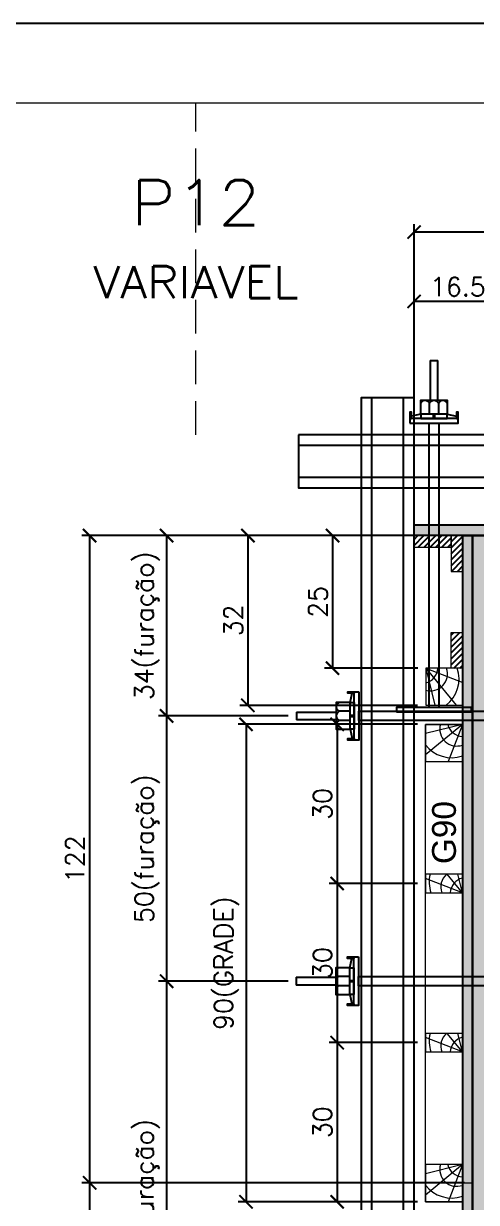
# Model space of a CAD drawing. Extents: x -23436 to 4767, y -3862 to 10024.
# Drawn here: x -16768.5 to -16597.5, y 87.8 to 532.3 of the extents above; entities that cross this region are included whole.
import ezdxf
from ezdxf.enums import TextEntityAlignment as Align

# ---------------------------------------------------------------- set-up
doc = ezdxf.new("R2010")
doc.units = 0
doc.header["$PDMODE"] = 2
doc.header["$PDSIZE"] = 10
doc.linetypes.add('CABLIN', pattern=[0.35, 0.25, -0.1])
doc.linetypes.add('HIDDEN', pattern=[9.525, 6.35, -3.175])
doc.layers.get('0').update_dxf_attribs({"lineweight": 13})
doc.layers.get('Defpoints').update_dxf_attribs({"lineweight": 13})
for name, color, linetype in [('Barra de Ancoragem', 20, 'Continuous'), ('CHAPA', 1, 'Continuous'), ('Concreto', 250, 'HIDDEN'), ('Cota', 4, 'Continuous'), ('Cota Seção (2x)', 4, 'Continuous'), ('Hachura', 252, 'CABLIN'), ('MB Logo', 254, 'Continuous'), ('Painéis', 30, 'Continuous'), ('Perfil Metálico', 224, 'Continuous'), ('Texto de Titulo', 7, 'Continuous'), ('Texto Qtd Sarr', 242, 'Continuous'), ('TEXTO_GERAL', 7, 'Continuous')]:
    doc.layers.add(name, color=color, linetype=linetype)
for name, color, linetype, lineweight in [('contorno de painel', 7, 'Continuous', 13), ('cotas', 4, 'Continuous', 13), ('FOLHA MB', 7, 'Continuous', 13), ('Madeira', 100, 'Continuous', 13), ('sarrafo', 93, 'Continuous', 13), ('Texto Seção', 7, 'Continuous', 15)]:
    doc.layers.add(name, color=color, linetype=linetype, lineweight=lineweight)
doc.layers.add('Laje_Perimetro', color=7, linetype='Continuous', plot=False)
doc.styles.add('ROMANS', font='romans.shx')
doc.styles.add('SANSSERIF', font='sas_____.pfb')
doc.dimstyles.new('COTA SECAO', dxfattribs={"dimtxt": 7, "dimasz": 5, "dimexe": 3, "dimexo": 3, "dimgap": 2, "dimtad": 3, "dimdec": 1, "dimlfac": 0.5, "dimzin": 12, "dimdsep": 46, "dimtxsty": 'ROMANS', "dimblk": 'ARCHTICK', "dimcen": 0, "dimclrd": 4, "dimclre": 4, "dimclrt": 1, "dimadec": 1, "dimazin": 3, "dimtfac": 1, "dimtdec": 1, "dimtmove": 0, "dimatfit": 3, "dimldrblk": 'OBLIQUE', "dimfxl": 0, "dimtolj": 1, "dimtzin": 12, "dimarcsym": 0})
doc.dimstyles.new('SECÇÃO 2', dxfattribs={"dimtxt": 7, "dimasz": 6, "dimexe": 0.18, "dimexo": 2, "dimgap": -4, "dimtad": 3, "dimdec": 1, "dimlfac": 0.5, "dimzin": 12, "dimdsep": 46, "dimtxsty": 'ROMANS', "dimblk": 'ARCHTICK', "dimcen": 0.09, "dimse1": 1, "dimse2": 1, "dimsd1": 1, "dimsd2": 1, "dimclrd": 180, "dimclre": 5, "dimclrt": 1, "dimadec": 0, "dimazin": 3, "dimtfac": 1, "dimtdec": 1, "dimtofl": 0, "dimtmove": 0, "dimatfit": 3, "dimldrblk": 'ARCHTICK', "dimfxl": 0, "dimtolj": 1, "dimtzin": 0, "dimarcsym": 0})

# ---------------------------------------------------------------- blocks, each defined once
blk = doc.blocks.new('A$C169d8357')
at = {"layer": 'FOLHA MB', "color": 1}
for points in [[(0, 1199.94), (0, 149.94), (1485.02, 149.94), (1485.02, 1199.94)], [(70, 1169.94), (70, 179.94), (1455.02, 179.94), (1455.02, 1169.94)]]:
    blk.add_lwpolyline(points, close=True, dxfattribs=at)
blk = doc.blocks.new('titulo1')
at = {"layer": 'Defpoints', "color": 252, "linetype": 'HIDDEN', "ltscale": 2}
blk.add_line((0, 0), (0, 125), dxfattribs=at)
at = {"layer": 'Defpoints', "style": 'ROMANS', "oblique": 15}
blk.add_attdef('FOLHA', text='', height=10, dxfattribs=at).set_placement((0, 15.58), align=Align.MIDDLE_CENTER)
at = {"layer": 'Texto Qtd Sarr', "color": 3, "style": 'ROMANS', "oblique": 15}
for tag, height, p in [('TITULO', 17, (0, 71.45)), ('SEÇÃO', 12, (0, 41.55))]:
    blk.add_attdef(tag, text='', height=height, dxfattribs=at).set_placement(p, align=Align.MIDDLE_CENTER)
blk = doc.blocks.new('ERTYERTYUYTURTYUTRYU')
at = {"layer": 'Barra de Ancoragem'}
for p, q in [((8963.33, 10873.8), (8963.33, 10855.54)), ((8964.88, 10869.68), (8964.1, 10873.21)), ((8985.14, 10863.2), (8985.14, 10866.14)), ((8964.88, 10859.66), (8964.1, 10856.13))]:
    blk.add_line(p, q, dxfattribs=at)
at = {"layer": 'Barra de Ancoragem', "flags": 128}
for points in [[(8961.54, 10855.54), (8961.54, 10873.8), (8963.33, 10873.8), (8963.33, 10855.54)], [(8963.33, 10873.8), (8965.7, 10873.8), (8965.7, 10873.21), (8963.33, 10873.21)], [(8963.33, 10869.68), (8964.88, 10869.68), (8964.88, 10859.66), (8963.33, 10859.66)], [(8963.33, 10856.13), (8965.7, 10856.13), (8965.7, 10855.54), (8963.33, 10855.54)]]:
    blk.add_lwpolyline(points, close=True, dxfattribs=at)
for points in [[(8964.88, 10859.66), (8970.14, 10859.66), (8970.14, 10869.68), (8964.88, 10869.68)], [(8985.14, 10863.2), (8970.14, 10863.2), (8970.14, 10866.14), (8985.14, 10866.14)], [(8964.88, 10864.37), (8963.33, 10864.37), (8963.33, 10864.96), (8964.88, 10864.96), (8964.88, 10864.37), (8964.88, 10864.96)]]:
    blk.add_lwpolyline(points, dxfattribs=at)
for points in [[(8964.88, 10866.44), (8968.96, 10866.44, 0.729796), (8968.96, 10869.68, 0.729796)], [(8964.88, 10862.9), (8968.96, 10862.9, 0.666667), (8968.96, 10866.44, 0.666667)]]:
    blk.add_lwpolyline(points, format="xyb", dxfattribs=at)
at = {"layer": 'Barra de Ancoragem'}
blk.add_arc((8968.44, 10861.28), 1.7, 287.7564, 72.2436, dxfattribs=at)
blk = doc.blocks.new('*D5419')
at = {"layer": 'contorno de painel', "color": 180, "lineweight": -2, "transparency": 16777216}
for p, q in [((-16581.33, 69.61), (-16596.33, 69.61)), ((-16596.33, 69.61), (-16596.33, 43.61)), ((-16581.33, 43.61), (-16581.33, 69.61)), ((-16596.33, 43.61), (-16581.33, 43.61))]:
    blk.add_line(p, q, dxfattribs=at)
at = {"layer": 'Defpoints', "color": 0, "transparency": 16777216}
for p in [(-16599.08, 339.24), (-16599.08, -156.76), (-16577.33, -156.76)]:
    blk.add_point(p, dxfattribs=at)
at = {"layer": 'contorno de painel', "color": 1, "transparency": 16777216, "insert": (-16588.83, 56.61), "char_height": 7, "attachment_point": 5, "rotation": 90, "style": 'ROMANS'}
blk.add_mtext('\\A1;248', dxfattribs=at)
blk = doc.blocks.new('_ArchTick')
at = {"color": 0, "linetype": 'ByBlock', "const_width": 0.15}
blk.add_lwpolyline([(-0.5, -0.5), (0.5, 0.5)], dxfattribs=at)
blk = doc.blocks.new('*D5421')
at = {"layer": 'contorno de painel', "color": 180, "lineweight": -2, "transparency": 16777216}
for p, q in [((-16414.56, 320.24), (-16440.56, 320.24)), ((-16440.56, 320.24), (-16440.56, 305.24)), ((-16414.56, 305.24), (-16414.56, 320.24)), ((-16440.56, 305.24), (-16414.56, 305.24))]:
    blk.add_line(p, q, dxfattribs=at)
at = {"layer": 'Defpoints', "color": 0, "transparency": 16777216}
for p in [(-16599.08, 339.24), (-16599.08, 301.24), (-16129.08, 301.24)]:
    blk.add_point(p, dxfattribs=at)
at = {"layer": 'contorno de painel', "color": 1, "transparency": 16777216, "insert": (-16427.56, 312.74), "char_height": 7, "attachment_point": 5, "style": 'ROMANS'}
blk.add_mtext('\\A1;235', dxfattribs=at)
blk = doc.blocks.new('PONTALETE')
at = {"layer": 'Madeira'}
for q in [(2.71, 7), (7, 5.76), (7, 1.74)]:
    blk.add_line((0, 0), q, dxfattribs=at)
blk.add_lwpolyline([(0, 0), (7, 0), (7, 7), (0, 7)], close=True, dxfattribs=at)
for centre, radius, start, end in [((2.04, 0.06), 6.23, 37.2818, 109.0913), ((1.09, 0.9), 3.19, 343.603, 109.9847), ((-0.21, -0.78), 3.09, 14.6322, 86.0383)]:
    blk.add_arc(centre, radius, start, end, dxfattribs=at)
blk = doc.blocks.new('*D5424')
at = {"layer": 'Cota Seção (2x)', "color": 4, "lineweight": -2, "transparency": 16777216}
for p, q in [((-16624.08, 339.24), (-16654.84, 339.24)), ((-16651.84, 339.24), (-16651.84, 289.25)), ((-16619.68, 289.25), (-16654.84, 289.25))]:
    blk.add_line(p, q, dxfattribs=at)
at = {"layer": 'Defpoints', "color": 0, "transparency": 16777216}
for p in [(-16621.08, 339.24), (-16651.84, 289.25), (-16616.68, 289.25)]:
    blk.add_point(p, dxfattribs=at)
at = {"layer": 'Cota Seção (2x)', "color": 4, "lineweight": -2, "transparency": 16777216, "xscale": 5, "yscale": 5, "zscale": 5}
for p, rotation in [((-16651.84, 339.24), 90), ((-16651.84, 289.25), 270)]:
    blk.add_blockref('_ArchTick', p, dxfattribs=dict(at, rotation=rotation))
at = {"layer": 'Cota Seção (2x)', "color": 1, "transparency": 16777216, "insert": (-16657.34, 314.25), "char_height": 7, "attachment_point": 5, "rotation": 90, "style": 'ROMANS'}
blk.add_mtext('\\A1;25', dxfattribs=at)
blk = doc.blocks.new('_OBLIQUE')
at = {"color": 0, "linetype": 'ByBlock', "lineweight": -2}
for p, q in [((0, 0), (-1, 0)), ((-0.5, -0.5), (0.5, 0.5))]:
    blk.add_line(p, q, dxfattribs=at)
blk = doc.blocks.new('*D5483')
at = {"layer": 'Cota Seção (2x)', "color": 4, "lineweight": -2, "transparency": 16777216}
for p, q in [((-16621.08, 345.04), (-16621.08, 456.65)), ((-16351.08, 453.65), (-16621.08, 453.65)), ((-16351.08, 345.86), (-16351.08, 456.65))]:
    blk.add_line(p, q, dxfattribs=at)
at = {"layer": 'Defpoints', "color": 0, "transparency": 16777216}
for p in [(-16621.08, 453.65), (-16351.08, 342.86), (-16621.08, 342.04)]:
    blk.add_point(p, dxfattribs=at)
at = {"layer": 'Cota Seção (2x)', "color": 4, "lineweight": -2, "transparency": 16777216, "xscale": 5, "yscale": 5, "zscale": 5, "rotation": 180}
blk.add_blockref('_ArchTick', (-16621.08, 453.65), dxfattribs=at)
at = {"layer": 'Cota Seção (2x)', "color": 4, "lineweight": -2, "transparency": 16777216, "xscale": 5, "yscale": 5, "zscale": 5}
blk.add_blockref('_ArchTick', (-16351.08, 453.65), dxfattribs=at)
at = {"layer": 'Cota Seção (2x)', "color": 1, "transparency": 16777216, "insert": (-16486.08, 459.15), "char_height": 7, "attachment_point": 5, "style": 'ROMANS'}
blk.add_mtext('\\A1;135', dxfattribs=at)
blk = doc.blocks.new('*D5496')
at = {"layer": 'Cota', "color": 4, "lineweight": -2, "transparency": 16777216}
for p, q in [((-16621.08, 346.24), (-16621.08, 430.53)), ((-16588.08, 427.53), (-16621.08, 427.53)), ((-16588.08, 360.24), (-16588.08, 430.53))]:
    blk.add_line(p, q, dxfattribs=at)
at = {"layer": 'Defpoints', "color": 0, "transparency": 16777216}
for p in [(-16621.08, 427.53), (-16588.08, 357.24), (-16621.08, 343.24)]:
    blk.add_point(p, dxfattribs=at)
at = {"layer": 'Cota', "color": 4, "lineweight": -2, "transparency": 16777216, "xscale": 5, "yscale": 5, "zscale": 5, "rotation": 180}
blk.add_blockref('_ArchTick', (-16621.08, 427.53), dxfattribs=at)
at = {"layer": 'Cota', "color": 4, "lineweight": -2, "transparency": 16777216, "xscale": 5, "yscale": 5, "zscale": 5}
blk.add_blockref('_ArchTick', (-16588.08, 427.53), dxfattribs=at)
at = {"layer": 'Cota', "color": 1, "transparency": 16777216, "insert": (-16604.58, 433.03), "char_height": 7, "attachment_point": 5, "style": 'ROMANS'}
blk.add_mtext('\\A1;16.5', dxfattribs=at)
blk = doc.blocks.new('*D5505')
at = {"layer": 'Cota Seção (2x)', "color": 4, "lineweight": -2, "transparency": 16777216}
for p, q in [((-16602.08, 339.24), (-16746.54, 339.24)), ((-16743.54, 339.24), (-16743.54, 95.24)), ((-16602.08, 95.24), (-16746.54, 95.24))]:
    blk.add_line(p, q, dxfattribs=at)
at = {"layer": 'Defpoints', "color": 0, "transparency": 16777216}
for p in [(-16599.08, 339.24), (-16743.54, 95.24), (-16599.08, 95.24)]:
    blk.add_point(p, dxfattribs=at)
at = {"layer": 'Cota Seção (2x)', "color": 4, "lineweight": -2, "transparency": 16777216, "xscale": 5, "yscale": 5, "zscale": 5}
for p, rotation in [((-16743.54, 339.24), 90), ((-16743.54, 95.24), 270)]:
    blk.add_blockref('_ArchTick', p, dxfattribs=dict(at, rotation=rotation))
at = {"layer": 'Cota Seção (2x)', "color": 1, "transparency": 16777216, "insert": (-16749.04, 217.24), "char_height": 7, "attachment_point": 5, "rotation": 90, "style": 'ROMANS'}
blk.add_mtext('\\A1;122', dxfattribs=at)
blk = doc.blocks.new('*D5506')
at = {"layer": 'Cota Seção (2x)', "color": 4, "lineweight": -2, "transparency": 16777216}
for p, q in [((-16602.08, 95.24), (-16746.54, 95.24)), ((-16743.54, 95.24), (-16743.54, -156.76)), ((-16602.08, -156.76), (-16746.54, -156.76))]:
    blk.add_line(p, q, dxfattribs=at)
at = {"layer": 'Defpoints', "color": 0, "transparency": 16777216}
for p in [(-16599.08, 95.24), (-16743.54, -156.76), (-16599.08, -156.76)]:
    blk.add_point(p, dxfattribs=at)
at = {"layer": 'Cota Seção (2x)', "color": 4, "lineweight": -2, "transparency": 16777216, "xscale": 5, "yscale": 5, "zscale": 5}
for p, rotation in [((-16743.54, 95.24), 90), ((-16743.54, -156.76), 270)]:
    blk.add_blockref('_ArchTick', p, dxfattribs=dict(at, rotation=rotation))
at = {"layer": 'Cota Seção (2x)', "color": 1, "transparency": 16777216, "insert": (-16749.04, -30.76), "char_height": 7, "attachment_point": 5, "rotation": 90, "style": 'ROMANS'}
blk.add_mtext('\\A1;126', dxfattribs=at)
blk = doc.blocks.new('*D5508')
at = {"layer": 'Cota Seção (2x)', "color": 4, "lineweight": -2, "transparency": 16777216}
for p, q in [((-16624.22, 339.24), (-16686.81, 339.24)), ((-16683.81, 339.24), (-16683.81, 275.24)), ((-16619.82, 275.24), (-16686.81, 275.24))]:
    blk.add_line(p, q, dxfattribs=at)
at = {"layer": 'Defpoints', "color": 0, "transparency": 16777216}
for p in [(-16621.22, 339.24), (-16683.81, 275.24), (-16616.82, 275.24)]:
    blk.add_point(p, dxfattribs=at)
at = {"layer": 'Cota Seção (2x)', "color": 4, "lineweight": -2, "transparency": 16777216, "xscale": 5, "yscale": 5, "zscale": 5}
for p, rotation in [((-16683.81, 339.24), 90), ((-16683.81, 275.24), 270)]:
    blk.add_blockref('_ArchTick', p, dxfattribs=dict(at, rotation=rotation))
at = {"layer": 'Cota Seção (2x)', "color": 1, "transparency": 16777216, "insert": (-16689.31, 307.24), "char_height": 7, "attachment_point": 5, "rotation": 90, "style": 'ROMANS'}
blk.add_mtext('\\A1;32', dxfattribs=at)
blk = doc.blocks.new('*D5509')
at = {"layer": 'Cota Seção (2x)', "color": 4, "lineweight": -2, "transparency": 16777216}
for p, q in [((-16624.22, 339.24), (-16717.48, 339.24)), ((-16714.48, 339.24), (-16714.48, 271.24)), ((-16668.61, 271.24), (-16717.48, 271.24))]:
    blk.add_line(p, q, dxfattribs=at)
at = {"layer": 'Defpoints', "color": 0, "transparency": 16777216}
for p in [(-16621.22, 339.24), (-16714.48, 271.24), (-16665.61, 271.24)]:
    blk.add_point(p, dxfattribs=at)
at = {"layer": 'Cota Seção (2x)', "color": 4, "lineweight": -2, "transparency": 16777216, "xscale": 5, "yscale": 5, "zscale": 5}
for p, rotation in [((-16714.48, 339.24), 90), ((-16714.48, 271.24), 270)]:
    blk.add_blockref('_ArchTick', p, dxfattribs=dict(at, rotation=rotation))
at = {"layer": 'Cota Seção (2x)', "color": 1, "transparency": 16777216, "insert": (-16721.81, 305.24), "char_height": 7, "attachment_point": 5, "rotation": 90, "style": 'ROMANS'}
blk.add_mtext('\\A1;34(furação)', dxfattribs=at)
blk = doc.blocks.new('MEIO PONTALETE')
at = {"layer": 'Madeira'}
for q in [(2.71, 7), (3.5, 2.88), (3.5, 0.87)]:
    blk.add_line((0, 0), q, dxfattribs=at)
blk.add_lwpolyline([(0, 0), (3.5, 0), (3.5, 7), (0, 7)], close=True, dxfattribs=at)
for centre, radius, start, end in [((2.04, 0.06), 6.23, 76.4499, 109.0913), ((1.09, 0.9), 3.19, 40.9063, 109.9847), ((-0.21, -0.78), 3.09, 14.6322, 86.0383)]:
    blk.add_arc(centre, radius, start, end, dxfattribs=at)
blk = doc.blocks.new('*D5513')
at = {"layer": 'Cota Seção (2x)', "color": 4, "lineweight": -2, "transparency": 16777216}
for p, q in [((-16619.82, 268.08), (-16687.51, 268.08)), ((-16684.51, 268.08), (-16684.51, 88.08)), ((-16619.82, 88.08), (-16687.51, 88.08))]:
    blk.add_line(p, q, dxfattribs=at)
at = {"layer": 'Defpoints', "color": 0, "transparency": 16777216}
for p in [(-16616.82, 268.08), (-16684.51, 88.08), (-16616.82, 88.08)]:
    blk.add_point(p, dxfattribs=at)
at = {"layer": 'Cota Seção (2x)', "color": 4, "lineweight": -2, "transparency": 16777216, "xscale": 5, "yscale": 5, "zscale": 5}
for p, rotation in [((-16684.51, 268.08), 90), ((-16684.51, 88.08), 270)]:
    blk.add_blockref('_ArchTick', p, dxfattribs=dict(at, rotation=rotation))
at = {"layer": 'Cota Seção (2x)', "color": 1, "transparency": 16777216, "insert": (-16691.85, 178.08), "char_height": 7, "attachment_point": 5, "rotation": 90, "style": 'ROMANS'}
blk.add_mtext('\\A1;90(GRADE)', dxfattribs=at)
blk = doc.blocks.new('*D5514')
at = {"layer": 'Cota Seção (2x)', "color": 4, "lineweight": -2, "transparency": 16777216}
for p, q in [((-16619.82, 268.08), (-16653.11, 268.08)), ((-16650.11, 268.08), (-16650.11, 208.08)), ((-16619.82, 208.08), (-16653.11, 208.08))]:
    blk.add_line(p, q, dxfattribs=at)
at = {"layer": 'Defpoints', "color": 0, "transparency": 16777216}
for p in [(-16616.82, 268.08), (-16650.11, 208.08), (-16616.82, 208.08)]:
    blk.add_point(p, dxfattribs=at)
at = {"layer": 'Cota Seção (2x)', "color": 4, "lineweight": -2, "transparency": 16777216, "xscale": 5, "yscale": 5, "zscale": 5}
for p, rotation in [((-16650.11, 268.08), 90), ((-16650.11, 208.08), 270)]:
    blk.add_blockref('_ArchTick', p, dxfattribs=dict(at, rotation=rotation))
at = {"layer": 'Cota Seção (2x)', "color": 1, "transparency": 16777216, "insert": (-16655.61, 238.08), "char_height": 7, "attachment_point": 5, "rotation": 90, "style": 'ROMANS'}
blk.add_mtext('\\A1;30', dxfattribs=at)
blk = doc.blocks.new('*D5515')
at = {"layer": 'Cota Seção (2x)', "color": 4, "lineweight": -2, "transparency": 16777216}
for p, q in [((-16619.82, 208.08), (-16653.11, 208.08)), ((-16650.11, 208.08), (-16650.11, 148.08)), ((-16619.82, 148.08), (-16653.11, 148.08))]:
    blk.add_line(p, q, dxfattribs=at)
at = {"layer": 'Defpoints', "color": 0, "transparency": 16777216}
for p in [(-16616.82, 208.08), (-16650.11, 148.08), (-16616.82, 148.08)]:
    blk.add_point(p, dxfattribs=at)
at = {"layer": 'Cota Seção (2x)', "color": 4, "lineweight": -2, "transparency": 16777216, "xscale": 5, "yscale": 5, "zscale": 5}
for p, rotation in [((-16650.11, 208.08), 90), ((-16650.11, 148.08), 270)]:
    blk.add_blockref('_ArchTick', p, dxfattribs=dict(at, rotation=rotation))
at = {"layer": 'Cota Seção (2x)', "color": 1, "transparency": 16777216, "insert": (-16655.61, 178.08), "char_height": 7, "attachment_point": 5, "rotation": 90, "style": 'ROMANS'}
blk.add_mtext('\\A1;30', dxfattribs=at)
blk = doc.blocks.new('*D5516')
at = {"layer": 'Cota Seção (2x)', "color": 4, "lineweight": -2, "transparency": 16777216}
for p, q in [((-16619.82, 148.08), (-16653.11, 148.08)), ((-16650.11, 148.08), (-16650.11, 88.08)), ((-16619.82, 88.08), (-16653.11, 88.08))]:
    blk.add_line(p, q, dxfattribs=at)
at = {"layer": 'Defpoints', "color": 0, "transparency": 16777216}
for p in [(-16616.82, 148.08), (-16650.11, 88.08), (-16616.82, 88.08)]:
    blk.add_point(p, dxfattribs=at)
at = {"layer": 'Cota Seção (2x)', "color": 4, "lineweight": -2, "transparency": 16777216, "xscale": 5, "yscale": 5, "zscale": 5}
for p, rotation in [((-16650.11, 148.08), 90), ((-16650.11, 88.08), 270)]:
    blk.add_blockref('_ArchTick', p, dxfattribs=dict(at, rotation=rotation))
at = {"layer": 'Cota Seção (2x)', "color": 1, "transparency": 16777216, "insert": (-16655.61, 118.08), "char_height": 7, "attachment_point": 5, "rotation": 90, "style": 'ROMANS'}
blk.add_mtext('\\A1;30', dxfattribs=at)
blk = doc.blocks.new('*D5524')
at = {"layer": 'Cota Seção (2x)', "color": 4, "lineweight": -2, "transparency": 16777216}
for p, q in [((-16668.61, 271.24), (-16717.48, 271.24)), ((-16714.48, 271.24), (-16714.48, 171.24)), ((-16668.61, 171.24), (-16717.48, 171.24))]:
    blk.add_line(p, q, dxfattribs=at)
at = {"layer": 'Defpoints', "color": 0, "transparency": 16777216}
for p in [(-16665.61, 271.24), (-16714.48, 171.24), (-16665.61, 171.24)]:
    blk.add_point(p, dxfattribs=at)
at = {"layer": 'Cota Seção (2x)', "color": 4, "lineweight": -2, "transparency": 16777216, "xscale": 5, "yscale": 5, "zscale": 5}
for p, rotation in [((-16714.48, 271.24), 90), ((-16714.48, 171.24), 270)]:
    blk.add_blockref('_ArchTick', p, dxfattribs=dict(at, rotation=rotation))
at = {"layer": 'Cota Seção (2x)', "color": 1, "transparency": 16777216, "insert": (-16721.81, 221.24), "char_height": 7, "attachment_point": 5, "rotation": 90, "style": 'ROMANS'}
blk.add_mtext('\\A1;50(furação)', dxfattribs=at)
blk = doc.blocks.new('*D5526')
at = {"layer": 'Cota Seção (2x)', "color": 4, "lineweight": -2, "transparency": 16777216}
for p, q in [((-16668.61, 171.24), (-16717.48, 171.24)), ((-16714.48, 171.24), (-16714.48, 11.24)), ((-16668.61, 11.24), (-16717.48, 11.24))]:
    blk.add_line(p, q, dxfattribs=at)
at = {"layer": 'Defpoints', "color": 0, "transparency": 16777216}
for p in [(-16665.61, 171.24), (-16714.48, 11.24), (-16665.61, 11.24)]:
    blk.add_point(p, dxfattribs=at)
at = {"layer": 'Cota Seção (2x)', "color": 4, "lineweight": -2, "transparency": 16777216, "xscale": 5, "yscale": 5, "zscale": 5}
for p, rotation in [((-16714.48, 171.24), 90), ((-16714.48, 11.24), 270)]:
    blk.add_blockref('_ArchTick', p, dxfattribs=dict(at, rotation=rotation))
at = {"layer": 'Cota Seção (2x)', "color": 1, "transparency": 16777216, "insert": (-16721.81, 91.24), "char_height": 7, "attachment_point": 5, "rotation": 90, "style": 'ROMANS'}
blk.add_mtext('\\A1;80(furação)', dxfattribs=at)

msp = doc.modelspace()

# ---------------------------------------------------------------- hatches: boundary and pattern name
at = {"layer": 'Concreto'}
h = msp.add_hatch(dxfattribs=at)
h.set_pattern_fill('AR-CONC', color=256, scale=0.1, angle=-360)
h.set_pattern_definition([(50, (-10503.557, 15924.729), (18.218467, -1.593909), [1.905, -20.955]), (355, (-10503.557, 15924.73), (-3.524342, 19.105685), [1.524, -16.764058]), (100.45144, (-10502.039, 15924.596), (14.694125, 17.511775), [1.619, -17.809024]), (46.1842, (-10503.557, 15929.81), (27.107904, -4.204233), [2.8575, -31.4325]), (96.63556, (-10501.298, 15929.46), (23.740413, 24.742612), [2.428502, -26.71356]), (351.18415, (-10503.557, 15929.81), (23.740413, 24.742612), [2.285997, -25.145973]), (21, (-10501.017, 15928.539), (15.161439, -10.22652), [1.905, -20.955]), (326, (-10501.017, 15928.54), (6.180203, 18.418797), [1.524, -16.764]), (71.45145, (-10499.753, 15927.687), (21.341642, 8.192277), [1.619, -17.808994]), (37.5, (-10503.557, 15924.729), (0.3088603, 8.455504), [0, -16.5608, 0, -17.018, 0, -16.8275]), (7.5, (-10503.557, 15924.729), (6.6819663, 10.0180575), [0, -9.7028, 0, -16.1798, 0, -6.4135]), (327.5, (-10509.221, 15924.729), (13.5590595, -0.5728744), [0, -6.35, 0, -19.812, 0, -26.289]), (317.5, (-10511.761, 15924.729), (14.812918, 2.542649), [0, -8.255, 0, -13.1572, 0, -18.669])])
h.paths.add_polyline_path([(-16129.082, 339.244), (-16129.082, 301.244), (-16561.082, 301.244), (-16561.082, -118.757), (-16129.082, -118.757), (-16129.082, -156.756), (-16599.082, -156.756), (-16599.082, 339.244)])
at = {"layer": 'Hachura'}
h = msp.add_hatch(color=256, dxfattribs=at)
h.dxf.hatch_style = 1
h.paths.add_polyline_path([(-16621.082, 339.244), (-16621.082, 343.244), (-16107.082, 343.244), (-16107.082, 339.244)])
h = msp.add_hatch(dxfattribs=at)
h.set_pattern_fill('ANSI31', color=256, scale=0.5, style=0)
h.set_pattern_definition([(45, (-6866.418, 23264.2524), (-1.12253202, 1.12253202), [])])
h.paths.add_polyline_path([(-16621.082, 334.844), (-16621.082, 339.244), (-16607.082, 339.244), (-16607.082, 334.844)])
h = msp.add_hatch(dxfattribs=at)
h.set_pattern_fill('ANSI31', color=256, scale=0.5, angle=180, style=0)
h.set_pattern_definition([(225, (-26094.5792, -23725.5877), (1.12253202, -1.12253202), [])])
h.paths.add_polyline_path([(-16602.682, 325.744), (-16607.082, 325.744), (-16607.082, 339.244), (-16602.682, 339.244)])
h = msp.add_hatch(color=256, dxfattribs=at)
h.dxf.hatch_style = 1
h.paths.add_polyline_path([(-16599.082, -156.756), (-16602.682, -156.756), (-16602.809, 339.244), (-16599.209, 339.244)])
h = msp.add_hatch(dxfattribs=at)
h.set_pattern_fill('ANSI31', color=256, scale=0.5, angle=180, style=0)
h.set_pattern_definition([(225, (-26094.5792, -24171.5916), (1.122532015, -1.122532015), [])])
h.paths.add_polyline_path([(-16602.682, 302.746), (-16607.082, 302.746), (-16607.082, 289.246), (-16602.682, 289.246)])

# ---------------------------------------------------------------- linework, layer by layer
msp.add_lwpolyline([(-16616.822, 268.076), (-16602.822, 268.076), (-16602.822, 88.076), (-16616.822, 88.076)], close=True)
at = {"layer": 'Barra de Ancoragem', "flags": 128}
for points in [[(-16611.767, 381.644), (-16611.767, 274.441), (-16615.318, 274.441), (-16615.318, 381.644)], [(-16516.388, 269.469), (-16641.882, 269.469), (-16641.882, 273.02), (-16516.388, 273.02)], [(-16627.693, 272.841), (-16599.391, 272.841), (-16599.391, 274.441), (-16627.693, 274.441)], [(-16516.528, 169.469), (-16642.022, 169.469), (-16642.022, 173.02), (-16516.528, 173.02)]]:
    msp.add_lwpolyline(points, close=True, dxfattribs=at)
at = {"layer": 'CHAPA'}
for points in [[(-16621.082, 339.244), (-16621.082, 343.244), (-16107.082, 343.244), (-16107.082, 339.244)], [(-16599.082, -156.756), (-16602.682, -156.756), (-16602.682, 339.244), (-16599.082, 339.244)]]:
    msp.add_lwpolyline(points, close=True, dxfattribs=at)
at = {"layer": 'contorno de painel'}
msp.add_lwpolyline([(-16599.082, -156.756), (-16599.082, -118.757), (-16599.082, -118.757), (-16599.082, 339.244), (-16129.082, 339.244), (-16129.082, 301.244), (-16561.082, 301.244), (-16561.082, -118.757), (-16129.082, -118.757), (-16129.082, -156.756)], close=True, dxfattribs=at)
at = {"layer": 'cotas', "color": 2}
msp.add_line((-16602.682, 95.244), (-16599.082, 95.244), dxfattribs=at)
at = {"layer": 'Laje_Perimetro'}
msp.add_lwpolyline([(-16021.356, 532.259), (-17506.377, 532.259), (-17506.377, -517.741), (-16021.356, -517.741)], close=True, dxfattribs=at)
at = {"layer": 'Painéis', "color": 32, "true_color": 0xcd6928}
msp.add_lwpolyline([(-16129.082, 339.244), (-16129.082, 301.244), (-16561.082, 301.244), (-16561.082, -118.757), (-16129.082, -118.757), (-16129.082, -156.756), (-16599.082, -156.756), (-16599.082, 339.244)], close=True, dxfattribs=at)
at = {"layer": 'Perfil Metálico'}
for points in [[(-16641.082, -216.213), (-16621.082, -216.213), (-16621.082, 391.221), (-16641.082, 391.221)], [(-16625.082, 391.221), (-16637.082, 391.221), (-16637.082, -216.213), (-16625.082, -216.213)], [(-16664.66, 377.244), (-16664.66, 357.244), (-16064.683, 357.244), (-16064.683, 377.244)], [(-16064.683, 361.244), (-16064.683, 373.244), (-16664.66, 373.244), (-16664.66, 361.244)]]:
    msp.add_lwpolyline(points, close=True, dxfattribs=at)
at = {"layer": 'sarrafo'}
for points in [[(-16607.082, 339.244), (-16621.082, 339.244), (-16621.082, 334.844), (-16607.082, 334.844)], [(-16607.082, 339.244), (-16621.082, 339.244), (-16621.082, 334.844), (-16607.082, 334.844)], [(-16607.082, 339.244), (-16607.082, 325.744), (-16602.682, 325.744), (-16602.682, 339.244)], [(-16607.082, 289.246), (-16607.082, 302.746), (-16602.682, 302.746), (-16602.682, 289.246)]]:
    msp.add_lwpolyline(points, close=True, dxfattribs=at)

# ---------------------------------------------------------------- block references
at = {"xscale": -1, "rotation": 270}
msp.add_blockref('ERTYERTYUYTURTYUTRYU', (-27478.211, -8579.901), dxfattribs=at)
at = {"rotation": 180}
for p in [(-7680.337, 11135.913), (-7680.477, 11035.913)]:
    msp.add_blockref('ERTYERTYUYTURTYUTRYU', p, dxfattribs=at)
at = {"layer": 'Cota', "xscale": 1.999999999999999, "yscale": 1.999999999999999, "zscale": 1.999999999999999, "rotation": 270}
msp.add_blockref('PONTALETE', (-16616.682, 289.244), dxfattribs=at)
at = {"layer": 'Madeira'}
for name, p, xscale, yscale, zscale, rotation in [('PONTALETE', (-16602.822, 268.076), 2, 2, 2, 179.9999999999999), ('MEIO PONTALETE', (-16602.822, 204.576), 1.999999997962732, 1.999999997962732, 1.999999997962732, 89.99999999999993), ('MEIO PONTALETE', (-16602.822, 144.576), 1.999999997962732, 1.999999997962732, 1.999999997962732, 89.99999999999993), ('PONTALETE', (-16602.822, 102.076), 2, 2, 2, 179.9999999999999)]:
    msp.add_blockref(name, p, dxfattribs=dict(at, xscale=xscale, yscale=yscale, zscale=zscale, rotation=rotation))
at = {"layer": 'MB Logo'}
msp.add_blockref('A$C169d8357', (-17506.377, -667.679), dxfattribs=at)
at = {"layer": 'Texto Seção'}
ref = msp.add_blockref('titulo1', (-16703.437, 377.259), dxfattribs=at)
ref.add_attrib('TITULO', 'P12', dxfattribs={"layer": 'Texto de Titulo', "color": 7, "height": 17, "style": 'ROMANS', "width": 1.1}).set_placement((-16703.437, 464.759), align=Align.MIDDLE_CENTER)
ref.add_attrib('SEÇÃO', 'VARIAVEL', dxfattribs={"layer": 'Texto de Titulo', "color": 7, "height": 12, "style": 'ROMANS', "width": 1.1}).set_placement((-16703.437, 434.759), align=Align.MIDDLE_CENTER)

# ---------------------------------------------------------------- texts
at = {"layer": 'TEXTO_GERAL', "color": 0, "linetype": 'Continuous', "style": 'SANSSERIF'}
msp.add_text('G90', height=9, rotation=90, dxfattribs=at).set_placement((-16609.786, 215.394), align=Align.MIDDLE_LEFT)

# ---------------------------------------------------------------- dimensions: what is measured, and where the dimension line sits
at = {"layer": 'contorno de painel'}
for base, p1, p2, angle, picture, middle in [((-16577.333, -156.756), (-16599.082, 339.244), (-16599.082, -156.756), 270, '*D5419', (-16577.333, 56.613)), ((-16599.082, 301.244), (-16129.082, 301.244), (-16599.082, 339.244), 180, '*D5421', (-16427.564, 301.244))]:
    dim = msp.add_linear_dim(base=base, p1=p1, p2=p2, angle=angle, dimstyle='SECÇÃO 2', dxfattribs=at)
    dim.commit()
    dim.dimension.update_dxf_attribs({"geometry": picture, "text_midpoint": middle, "dimtype": 160})
at = {"layer": 'Cota'}
dim = msp.add_linear_dim(base=(-16621.082, 427.526), p1=(-16588.082, 357.244), p2=(-16621.082, 343.244), angle=180, dimstyle='COTA SECAO', dxfattribs=at)
dim.commit()
dim.dimension.update_dxf_attribs({"geometry": '*D5496', "text_midpoint": (-16604.582, 433.026)})
at = {"layer": 'Cota Seção (2x)'}
dim = msp.add_linear_dim(base=(-16621.082, 453.653), p1=(-16351.082, 342.858), p2=(-16621.082, 342.035), dimstyle='COTA SECAO', dxfattribs=at)
dim.commit()
dim.dimension.update_dxf_attribs({"geometry": '*D5483', "text_midpoint": (-16486.082, 459.153)})
for base, p1, p2, angle, picture, middle in [((-16743.538, 95.244), (-16599.082, 339.244), (-16599.082, 95.244), 90, '*D5505', (-16749.038, 217.244)), ((-16683.815, 275.244), (-16621.222, 339.244), (-16616.822, 275.244), 270, '*D5508', (-16689.315, 307.244)), ((-16651.836, 289.247), (-16621.082, 339.244), (-16616.682, 289.247), 270, '*D5424', (-16657.336, 314.245)), ((-16650.114, 208.076), (-16616.822, 268.076), (-16616.822, 208.076), 270, '*D5514', (-16655.614, 238.076)), ((-16650.114, 148.076), (-16616.822, 208.076), (-16616.822, 148.076), 270, '*D5515', (-16655.614, 178.076)), ((-16650.114, 88.076), (-16616.822, 148.076), (-16616.822, 88.076), 270, '*D5516', (-16655.614, 118.076)), ((-16743.538, -156.756), (-16599.082, 95.244), (-16599.082, -156.756), 90, '*D5506', (-16749.038, -30.756))]:
    dim = msp.add_linear_dim(base=base, p1=p1, p2=p2, angle=angle, dimstyle='COTA SECAO', dxfattribs=at)
    dim.commit()
    dim.dimension.update_dxf_attribs({"geometry": picture, "text_midpoint": middle})
for base, p1, p2, text, picture, middle in [((-16714.481, 271.244), (-16621.222, 339.244), (-16665.614, 271.244), '<>(furação)', '*D5509', (-16721.814, 305.244)), ((-16714.481, 171.244), (-16665.614, 271.244), (-16665.614, 171.244), '<>(furação)', '*D5524', (-16721.814, 221.244)), ((-16684.515, 88.076), (-16616.822, 268.076), (-16616.822, 88.076), '<>(GRADE)', '*D5513', (-16691.848, 178.076)), ((-16714.481, 11.244), (-16665.614, 171.244), (-16665.614, 11.244), '<>(furação)', '*D5526', (-16721.814, 91.244))]:
    dim = msp.add_linear_dim(base=base, p1=p1, p2=p2, angle=270, text=text, dimstyle='COTA SECAO', dxfattribs=at)
    dim.commit()
    dim.dimension.update_dxf_attribs({"geometry": picture, "text_midpoint": middle})

doc.saveas('drawing.dxf')
